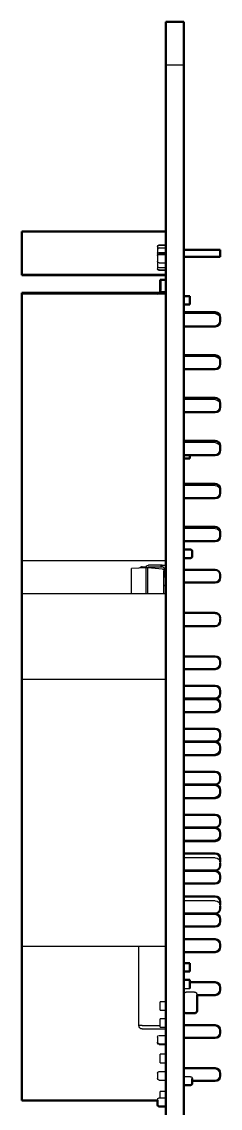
# Model space of a CAD drawing. Header units: millimetres. Extents: x 345 to 622, y 294 to 502.
# Drawn here: x 512 to 523.7, y 387.6 to 451.8 of the extents above; entities that cross this region are included whole.
import ezdxf

# ---------------------------------------------------------------- set-up
doc = ezdxf.new("R2010")
doc.units = ezdxf.units.MM
doc.layers.add('Make2D$可见线$场景轮廓线', color=18, linetype='Continuous', lineweight=50, true_color=0x000000)
doc.layers.add('Make2D$可见线$曲线', color=18, linetype='Continuous', true_color=0x000000)

msp = doc.modelspace()

# ---------------------------------------------------------------- linework, layer by layer
at = {"layer": 'Make2D$可见线$场景轮廓线', "color": 96, "true_color": 0x008000}
for p, q in [((520.491, 451.775), (520.491, 449.235)), ((520.491, 451.775), (521.543, 451.775)), ((521.543, 449.235), (521.543, 451.775)), ((520.491, 449.235), (520.491, 448.235)), ((521.543, 448.235), (521.543, 449.235)), ((520.491, 448.235), (520.491, 338.111)), ((521.543, 338.111), (521.543, 448.235))]:
    msp.add_line(p, q, dxfattribs=at)
at = {"layer": 'Make2D$可见线$场景轮廓线', "color": 251, "true_color": 0x4b4b4b}
for p, q in [((511.991, 436.835), (511.991, 439.375)), ((511.991, 439.375), (520.491, 439.375)), ((521.543, 438.305), (523.391, 438.305)), ((523.391, 437.875), (521.543, 437.875)), ((523.691, 438.305), (523.391, 438.305)), ((523.391, 437.875), (523.691, 437.875)), ((523.691, 438.305), (523.691, 437.905)), ((523.691, 437.909), (523.691, 437.875)), ((511.991, 436.805), (511.991, 436.831)), ((520.491, 436.805), (511.991, 436.805)), ((520.091, 435.751), (511.991, 435.751)), ((511.991, 435.671), (511.991, 435.751)), ((511.991, 419.931), (511.991, 435.671)), ((523.391, 434.606), (521.543, 434.606)), ((523.691, 434.306), (523.691, 434.226)), ((523.691, 434.226), (523.691, 434.076)), ((523.391, 433.776), (521.543, 433.776)), ((523.391, 432.066), (521.543, 432.066)), ((523.691, 431.766), (523.691, 431.686)), ((523.691, 431.686), (523.691, 431.536)), ((523.391, 431.236), (521.543, 431.236)), ((523.391, 429.546), (521.538, 429.546)), ((523.691, 429.246), (523.691, 429.146)), ((523.691, 429.146), (523.691, 428.996)), ((523.391, 428.696), (521.543, 428.696)), ((523.391, 427.006), (521.543, 427.006)), ((523.691, 426.706), (523.691, 426.606)), ((523.691, 426.606), (523.691, 426.456)), ((523.391, 426.156), (521.543, 426.156)), ((523.391, 424.466), (521.542, 424.466)), ((523.691, 424.166), (523.691, 424.066)), ((523.691, 424.066), (523.691, 423.916)), ((523.391, 423.616), (521.543, 423.616)), ((523.391, 421.926), (521.543, 421.926)), ((523.691, 421.626), (523.691, 421.526)), ((523.691, 421.526), (523.691, 421.376)), ((523.391, 421.076), (521.541, 421.076)), ((511.991, 417.961), (511.991, 419.931)), ((523.391, 419.386), (521.543, 419.386)), ((523.391, 418.636), (521.543, 418.636)), ((523.691, 419.086), (523.691, 418.936)), ((511.991, 412.901), (511.991, 417.961)), ((523.391, 416.846), (521.543, 416.846)), ((523.391, 416.066), (521.543, 416.066)), ((523.691, 416.516), (523.691, 416.366)), ((523.391, 414.276), (521.543, 414.276)), ((523.391, 413.526), (521.543, 413.526)), ((523.691, 413.976), (523.691, 413.826)), ((511.991, 397.161), (511.991, 412.901)), ((523.391, 412.536), (521.542, 412.536)), ((523.691, 412.236), (523.691, 412.086)), ((523.391, 411.786), (521.543, 411.786)), ((523.391, 411.756), (521.543, 411.756)), ((523.391, 410.986), (521.541, 410.986)), ((523.691, 411.456), (523.691, 411.306)), ((523.391, 409.996), (521.543, 409.996)), ((523.691, 409.696), (523.691, 409.546)), ((523.391, 409.246), (521.543, 409.246)), ((523.391, 409.216), (521.543, 409.216)), ((523.391, 408.446), (521.543, 408.446)), ((523.691, 408.916), (523.691, 408.766)), ((523.391, 407.456), (521.543, 407.456)), ((523.691, 407.156), (523.691, 407.006)), ((523.391, 406.676), (521.541, 406.676)), ((523.391, 406.706), (521.543, 406.706)), ((523.391, 405.906), (521.543, 405.906)), ((523.691, 406.376), (523.691, 406.226)), ((523.391, 404.916), (521.543, 404.916)), ((523.691, 404.616), (523.691, 404.466)), ((523.391, 404.166), (521.543, 404.166)), ((523.391, 404.136), (521.543, 404.136)), ((523.691, 403.836), (523.691, 403.686)), ((523.391, 403.366), (521.542, 403.366)), ((523.391, 402.636), (521.543, 402.636)), ((523.691, 402.336), (523.691, 402.186)), ((523.691, 402.076), (523.691, 401.926)), ((523.391, 401.626), (521.541, 401.626)), ((523.391, 401.596), (521.543, 401.596)), ((523.691, 401.296), (523.691, 401.146)), ((523.391, 400.846), (521.543, 400.846)), ((523.391, 400.096), (521.538, 400.096)), ((523.691, 399.796), (523.691, 399.646)), ((523.691, 399.536), (523.691, 399.386)), ((523.391, 399.056), (521.541, 399.056)), ((523.391, 399.086), (521.543, 399.086)), ((523.691, 398.756), (523.691, 398.606)), ((523.391, 398.306), (521.543, 398.306)), ((523.391, 397.556), (521.543, 397.556)), ((511.991, 388.041), (511.991, 397.159)), ((523.391, 396.806), (521.543, 396.806)), ((523.691, 397.256), (523.691, 397.106)), ((523.391, 395.016), (521.893, 395.016)), ((523.391, 394.266), (522.323, 394.266)), ((523.691, 394.716), (523.691, 394.566)), ((523.391, 392.476), (521.543, 392.476)), ((523.391, 391.726), (521.54, 391.726)), ((523.691, 392.176), (523.691, 392.026)), ((523.391, 389.936), (521.543, 389.936)), ((523.391, 389.186), (522.043, 389.186)), ((523.691, 389.636), (523.691, 389.486)), ((511.991, 388.041), (519.991, 388.041))]:
    msp.add_line(p, q, dxfattribs=at)
at = {"layer": 'Make2D$可见线$场景轮廓线', "color": 9, "true_color": 0xc0c0c0}
for p, q in [((520.141, 436.526), (520.491, 436.526)), ((520.141, 436.455), (520.141, 436.526)), ((520.141, 435.89), (520.141, 436.455)), ((520.141, 435.819), (520.141, 435.89)), ((521.893, 435.565), (521.543, 435.565)), ((521.893, 435.565), (521.893, 435.065)), ((521.543, 435.065), (521.893, 435.065)), ((521.543, 425.965), (521.893, 425.965)), ((521.893, 426.156), (521.893, 425.965)), ((521.893, 396.157), (521.543, 396.157)), ((521.893, 396.157), (521.893, 395.657)), ((521.543, 395.657), (521.893, 395.657)), ((521.893, 395.157), (521.543, 395.157)), ((521.893, 395.157), (521.893, 394.657))]:
    msp.add_line(p, q, dxfattribs=at)
at = {"layer": 'Make2D$可见线$场景轮廓线', "color": 7, "true_color": 0xfffff2}
for p, q in [((520.091, 435.754), (520.491, 435.754)), ((521.943, 420.582), (521.543, 420.582)), ((521.943, 420.082), (521.543, 420.082)), ((522.043, 420.182), (522.043, 420.482)), ((522.043, 389.04), (522.043, 389.34)), ((521.943, 388.94), (521.543, 388.94)), ((519.991, 388.082), (519.991, 387.782)), ((520.091, 387.682), (520.491, 387.682))]:
    msp.add_line(p, q, dxfattribs=at)
at = {"layer": 'Make2D$可见线$场景轮廓线', "color": 18, "true_color": 0x000000}
for p, q in [((522.323, 394.286), (522.323, 393.336)), ((521.693, 393.186), (522.173, 393.186))]:
    msp.add_line(p, q, dxfattribs=at)
at = {"layer": 'Make2D$可见线$场景轮廓线', "color": 251, "true_color": 0x4b4b4b, "extrusion": (0, 0, -1)}
for centre, start, end in [((-523.391, 434.306), 90, 180), ((-523.391, 434.076), 180, 270), ((-523.391, 431.766), 90, 180), ((-523.391, 431.536), 180, 270), ((-523.391, 429.246), 90, 180), ((-523.391, 428.996), 180, 270), ((-523.391, 426.706), 90, 180), ((-523.391, 426.456), 180, 270), ((-523.391, 424.166), 90, 180), ((-523.391, 423.916), 180, 270), ((-523.391, 421.626), 90, 180), ((-523.391, 421.376), 180, 270), ((-523.391, 419.086), 90, 180), ((-523.391, 418.936), 180, 270), ((-523.391, 416.546), 90, 180), ((-523.391, 416.366), 180, 270), ((-523.391, 413.976), 90, 180), ((-523.391, 413.826), 180, 270), ((-523.391, 412.236), 90, 180), ((-523.391, 412.086), 180, 270), ((-523.391, 411.456), 90, 180), ((-523.391, 411.306), 180, 270), ((-523.391, 411.286), 180, 270), ((-523.391, 409.696), 90, 180), ((-523.391, 409.546), 180, 270), ((-523.391, 408.916), 90, 180), ((-523.391, 408.766), 180, 270), ((-523.391, 408.746), 180, 270), ((-523.391, 407.156), 90, 180), ((-523.391, 407.006), 180, 270), ((-523.391, 406.376), 90, 180), ((-523.391, 406.226), 180, 270), ((-523.391, 406.206), 180, 270), ((-523.391, 404.616), 90, 180), ((-523.391, 404.466), 180, 270), ((-523.391, 403.836), 90, 180), ((-523.391, 403.686), 180, 270), ((-523.391, 403.666), 180, 270), ((-523.391, 402.336), 90, 180), ((-523.391, 401.926), 180, 270), ((-523.391, 402.186), 180, 190.56457), ((-523.391, 401.296), 90, 180), ((-523.391, 401.146), 180, 270), ((-523.391, 399.796), 90, 180), ((-523.391, 399.386), 180, 270), ((-523.391, 399.646), 180, 190.45909), ((-523.391, 398.756), 90, 180), ((-523.391, 398.606), 180, 270), ((-523.391, 397.256), 90, 180), ((-523.391, 397.106), 180, 270), ((-523.391, 394.716), 90, 180), ((-523.391, 394.566), 180, 270), ((-523.391, 392.176), 90, 180), ((-523.391, 392.026), 180, 270), ((-523.391, 389.636), 90, 180), ((-523.391, 389.486), 180, 270)]:
    msp.add_arc(centre, 0.3, start, end, dxfattribs=at)
at = {"layer": 'Make2D$可见线$场景轮廓线', "color": 7, "true_color": 0xfffff2, "extrusion": (0, 0, -1)}
for centre, start, end in [((-521.943, 420.482), 90, 180), ((-521.943, 420.182), 180, 270), ((-521.943, 389.04), 179.99999, 269.99999), ((-520.091, 387.782), 270, 360)]:
    msp.add_arc(centre, 0.1, start, end, dxfattribs=at)
at = {"layer": 'Make2D$可见线$场景轮廓线', "color": 18, "true_color": 0x000000, "extrusion": (0, 0, -1)}
for centre, start, end in [((-521.693, 393.336), 269.99999, 359.99999), ((-522.173, 393.336), 179.99999, 269.99999)]:
    msp.add_arc(centre, 0.15, start, end, dxfattribs=at)
at = {"layer": 'Make2D$可见线$曲线', "color": 96, "true_color": 0x008000}
for p, q in [((520.491, 451.775), (520.491, 449.235)), ((520.491, 451.775), (521.543, 451.775)), ((521.543, 449.235), (521.543, 451.775)), ((520.491, 449.235), (520.491, 448.235)), ((521.543, 448.235), (521.543, 449.235)), ((520.491, 448.235), (520.491, 338.111)), ((521.543, 338.111), (521.543, 448.235))]:
    msp.add_line(p, q, dxfattribs=at)
at = {"layer": 'Make2D$可见线$曲线', "color": 96, "lineweight": -3, "true_color": 0x008000}
msp.add_line((520.491, 449.235), (521.543, 449.235), dxfattribs=at)
at = {"layer": 'Make2D$可见线$曲线', "color": 251, "true_color": 0x4b4b4b}
for p, q in [((511.991, 436.835), (511.991, 439.375)), ((511.991, 439.375), (520.491, 439.375)), ((521.543, 438.305), (523.391, 438.305)), ((523.391, 437.875), (521.543, 437.875)), ((523.691, 438.305), (523.391, 438.305)), ((523.391, 437.875), (523.691, 437.875)), ((523.691, 438.305), (523.691, 437.905)), ((523.691, 437.909), (523.691, 437.875)), ((511.991, 436.805), (511.991, 436.831)), ((520.491, 436.805), (511.991, 436.805)), ((520.091, 435.751), (511.991, 435.751)), ((511.991, 435.671), (511.991, 435.751)), ((511.991, 419.931), (511.991, 435.671)), ((523.391, 434.606), (521.543, 434.606)), ((523.691, 434.306), (523.691, 434.226)), ((523.691, 434.226), (523.691, 434.076)), ((523.391, 433.776), (521.543, 433.776)), ((523.391, 432.066), (521.543, 432.066)), ((523.691, 431.766), (523.691, 431.686)), ((523.691, 431.686), (523.691, 431.536)), ((523.391, 431.236), (521.543, 431.236)), ((523.391, 429.546), (521.538, 429.546)), ((523.691, 429.246), (523.691, 429.146)), ((523.691, 429.146), (523.691, 428.996)), ((523.391, 428.696), (521.543, 428.696)), ((523.391, 427.006), (521.543, 427.006)), ((523.691, 426.706), (523.691, 426.606)), ((523.691, 426.606), (523.691, 426.456)), ((523.391, 426.156), (521.543, 426.156)), ((523.391, 424.466), (521.542, 424.466)), ((523.691, 424.166), (523.691, 424.066)), ((523.691, 424.066), (523.691, 423.916)), ((523.391, 423.616), (521.543, 423.616)), ((523.391, 421.926), (521.543, 421.926)), ((523.691, 421.626), (523.691, 421.526)), ((523.691, 421.526), (523.691, 421.376)), ((523.391, 421.076), (521.541, 421.076)), ((511.991, 417.961), (511.991, 419.931)), ((523.391, 419.386), (521.543, 419.386)), ((523.391, 418.636), (521.543, 418.636)), ((523.691, 419.086), (523.691, 418.936)), ((511.991, 412.901), (511.991, 417.961)), ((523.391, 416.846), (521.543, 416.846)), ((523.391, 416.066), (521.543, 416.066)), ((523.691, 416.516), (523.691, 416.366)), ((523.391, 414.276), (521.543, 414.276)), ((523.391, 413.526), (521.543, 413.526)), ((523.691, 413.976), (523.691, 413.826)), ((511.991, 397.161), (511.991, 412.901)), ((523.391, 412.536), (521.542, 412.536)), ((523.691, 412.236), (523.691, 412.086)), ((523.391, 411.786), (521.543, 411.786)), ((523.391, 411.756), (521.543, 411.756)), ((523.391, 410.986), (521.541, 410.986)), ((523.691, 411.456), (523.691, 411.306)), ((523.391, 409.996), (521.543, 409.996)), ((523.691, 409.696), (523.691, 409.546)), ((523.391, 409.246), (521.543, 409.246)), ((523.391, 409.216), (521.543, 409.216)), ((523.391, 408.446), (521.543, 408.446)), ((523.691, 408.916), (523.691, 408.766)), ((523.391, 407.456), (521.543, 407.456)), ((523.691, 407.156), (523.691, 407.006)), ((523.391, 406.676), (521.541, 406.676)), ((523.391, 406.706), (521.543, 406.706)), ((523.391, 405.906), (521.543, 405.906)), ((523.691, 406.376), (523.691, 406.226)), ((523.391, 404.916), (521.543, 404.916)), ((523.691, 404.616), (523.691, 404.466)), ((523.391, 404.166), (521.543, 404.166)), ((523.391, 404.136), (521.543, 404.136)), ((523.691, 403.836), (523.691, 403.686)), ((523.391, 403.366), (521.542, 403.366)), ((523.391, 402.636), (521.543, 402.636)), ((523.691, 402.336), (523.691, 402.186)), ((523.691, 402.076), (523.691, 401.926)), ((523.391, 401.626), (521.541, 401.626)), ((523.391, 401.596), (521.543, 401.596)), ((523.691, 401.296), (523.691, 401.146)), ((523.391, 400.846), (521.543, 400.846)), ((523.391, 400.096), (521.538, 400.096)), ((523.691, 399.796), (523.691, 399.646)), ((523.691, 399.536), (523.691, 399.386)), ((523.391, 399.056), (521.541, 399.056)), ((523.391, 399.086), (521.543, 399.086)), ((523.691, 398.756), (523.691, 398.606)), ((523.391, 398.306), (521.543, 398.306)), ((523.391, 397.556), (521.543, 397.556)), ((511.991, 388.041), (511.991, 397.159)), ((523.391, 396.806), (521.543, 396.806)), ((523.691, 397.256), (523.691, 397.106)), ((523.391, 395.016), (521.893, 395.016)), ((523.391, 394.266), (522.323, 394.266)), ((523.691, 394.716), (523.691, 394.566)), ((523.391, 392.476), (521.543, 392.476)), ((523.391, 391.726), (521.54, 391.726)), ((523.691, 392.176), (523.691, 392.026)), ((523.391, 389.936), (521.543, 389.936)), ((523.391, 389.186), (522.043, 389.186)), ((523.691, 389.636), (523.691, 389.486)), ((511.991, 388.041), (519.991, 388.041))]:
    msp.add_line(p, q, dxfattribs=at)
at = {"layer": 'Make2D$可见线$曲线', "color": 7, "lineweight": -3, "true_color": 0xfffff2}
for p, q in [((520.091, 438.585), (520.491, 438.585)), ((520.491, 438.555), (520.091, 438.555)), ((519.991, 438.485), (519.991, 438.344)), ((520.004, 438.098), (519.991, 438.132)), ((519.991, 438.059), (519.991, 437.954)), ((519.991, 437.954), (519.991, 437.742)), ((520.002, 437.986), (520.091, 438.025)), ((520.033, 438.402), (520.091, 438.415)), ((520.091, 438.054), (520.491, 438.054)), ((520.091, 438.025), (520.491, 438.025)), ((520.491, 438.061), (520.489, 438.061)), ((519.991, 437.847), (519.997, 437.823)), ((519.991, 437.742), (519.991, 437.602)), ((519.991, 437.317), (519.991, 437.177)), ((519.997, 437.578), (519.998, 437.577)), ((520.091, 437.531), (520.491, 437.531)), ((520.091, 437.106), (519.997, 437.153)), ((520.091, 437.106), (520.491, 437.106)), ((520.491, 437.077), (520.091, 437.077)), ((520.002, 435.686), (520.091, 435.725)), ((520.091, 435.725), (520.491, 435.725)), ((519.991, 391.782), (519.991, 391.482)), ((520.091, 391.882), (520.491, 391.882)), ((520.005, 391.44), (519.991, 391.44)), ((520.091, 391.382), (520.491, 391.382)), ((520.091, 391.34), (520.491, 391.34)), ((520.091, 389.74), (520.491, 389.74)), ((519.991, 389.64), (519.991, 389.34)), ((520.091, 389.24), (520.491, 389.24)), ((521.943, 389.44), (521.543, 389.44)), ((520.091, 388.182), (520.491, 388.182))]:
    msp.add_line(p, q, dxfattribs=at)
at = {"layer": 'Make2D$可见线$曲线', "color": 40, "lineweight": -3, "true_color": 0xffa61c}
for p, q in [((519.993, 438.343), (519.993, 438.06)), ((520.091, 438.413), (520.49, 438.413)), ((520.091, 438.13), (520.49, 438.13)), ((519.993, 437.601), (519.993, 437.318)), ((519.998, 437.578), (519.993, 437.601)), ((520.006, 437.566), (519.993, 437.53)), ((520.091, 437.531), (519.999, 437.577)), ((520.091, 437.248), (520.49, 437.248)), ((520.49, 437.531), (520.49, 437.534))]:
    msp.add_line(p, q, dxfattribs=at)
at = {"layer": 'Make2D$可见线$曲线', "color": 251, "lineweight": -3, "true_color": 0x4b4b4b}
for p, q in [((523.391, 437.905), (521.543, 437.905)), ((523.391, 437.905), (523.691, 437.905)), ((520.491, 436.835), (511.991, 436.835)), ((520.491, 435.671), (511.991, 435.671)), ((523.391, 434.526), (521.543, 434.526)), ((523.391, 431.986), (521.542, 431.986)), ((523.391, 429.446), (521.543, 429.446)), ((523.391, 426.906), (521.543, 426.906)), ((523.391, 424.366), (521.543, 424.366)), ((523.391, 421.826), (521.543, 421.826)), ((511.991, 419.931), (520.491, 419.931)), ((520.491, 417.961), (511.991, 417.961)), ((523.391, 416.816), (521.543, 416.816)), ((520.491, 412.901), (511.991, 412.901)), ((523.391, 411.006), (521.543, 411.006)), ((523.391, 408.466), (521.543, 408.466)), ((523.391, 405.926), (521.543, 405.926)), ((523.391, 403.386), (521.543, 403.386)), ((523.391, 402.376), (521.543, 402.376)), ((523.391, 399.836), (521.543, 399.836)), ((511.991, 397.161), (520.491, 397.161))]:
    msp.add_line(p, q, dxfattribs=at)
at = {"layer": 'Make2D$可见线$曲线', "color": 9, "true_color": 0xc0c0c0}
for p, q in [((520.141, 436.526), (520.491, 436.526)), ((520.141, 436.455), (520.141, 436.526)), ((520.141, 435.89), (520.141, 436.455)), ((520.141, 435.819), (520.141, 435.89)), ((521.893, 435.565), (521.543, 435.565)), ((521.893, 435.565), (521.893, 435.065)), ((521.543, 435.065), (521.893, 435.065)), ((521.543, 425.965), (521.893, 425.965)), ((521.893, 426.156), (521.893, 425.965)), ((521.893, 396.157), (521.543, 396.157)), ((521.893, 396.157), (521.893, 395.657)), ((521.543, 395.657), (521.893, 395.657)), ((521.893, 395.157), (521.543, 395.157)), ((521.893, 395.157), (521.893, 394.657))]:
    msp.add_line(p, q, dxfattribs=at)
at = {"layer": 'Make2D$可见线$曲线', "color": 9, "lineweight": -3, "true_color": 0xc0c0c0}
for p, q in [((520.141, 436.455), (520.191, 436.455)), ((520.191, 436.455), (520.191, 435.89)), ((520.141, 435.89), (520.191, 435.89)), ((520.141, 435.756), (520.141, 435.819)), ((520.491, 435.819), (520.141, 435.819)), ((521.893, 434.565), (521.543, 434.565)), ((521.893, 434.565), (521.893, 434.528)), ((521.543, 394.657), (521.893, 394.657)), ((520.491, 393.865), (520.141, 393.865)), ((520.141, 393.365), (520.141, 393.865)), ((520.141, 393.365), (520.491, 393.365)), ((520.141, 392.857), (520.141, 392.865)), ((520.491, 392.865), (520.141, 392.865)), ((520.141, 392.357), (520.141, 392.857)), ((520.491, 392.857), (520.141, 392.857)), ((520.141, 392.357), (520.491, 392.357)), ((520.491, 390.765), (520.141, 390.765)), ((520.141, 390.265), (520.141, 390.765)), ((520.141, 390.265), (520.491, 390.265)), ((520.141, 388.182), (520.141, 388.557)), ((520.491, 388.557), (520.141, 388.557))]:
    msp.add_line(p, q, dxfattribs=at)
at = {"layer": 'Make2D$可见线$曲线', "color": 7, "true_color": 0xfffff2}
for p, q in [((520.091, 435.754), (520.491, 435.754)), ((521.943, 420.582), (521.543, 420.582)), ((521.943, 420.082), (521.543, 420.082)), ((522.043, 420.182), (522.043, 420.482)), ((522.043, 389.04), (522.043, 389.34)), ((521.943, 388.94), (521.543, 388.94)), ((519.991, 388.082), (519.991, 387.782)), ((520.091, 387.682), (520.491, 387.682))]:
    msp.add_line(p, q, dxfattribs=at)
at = {"layer": 'Make2D$可见线$曲线', "color": 254, "lineweight": -3, "true_color": 0xcad1ee}
for p, q in [((519.321, 419.511), (518.461, 419.466)), ((518.461, 417.965), (518.461, 419.466)), ((519.321, 417.966), (519.321, 419.511)), ((519.421, 419.511), (519.321, 419.511)), ((520.28, 419.436), (519.421, 419.511)), ((519.421, 419.412), (519.421, 419.511)), ((519.421, 417.961), (519.421, 419.412)), ((520.111, 419.661), (519.461, 419.661)), ((519.47, 419.561), (520.111, 419.561)), ((520.186, 419.661), (520.111, 419.661)), ((520.111, 419.561), (520.186, 419.561)), ((520.186, 419.661), (520.186, 419.561)), ((520.186, 419.661), (520.261, 419.661)), ((520.261, 419.661), (520.186, 419.661)), ((520.261, 419.561), (520.186, 419.561)), ((520.186, 419.561), (520.261, 419.561)), ((520.261, 419.661), (520.491, 419.661)), ((520.291, 419.561), (520.261, 419.561)), ((520.371, 417.964), (520.371, 419.336)), ((520.391, 418.961), (520.391, 419.461)), ((520.491, 418.961), (520.391, 418.961)), ((520.371, 418.511), (520.471, 418.411)), ((520.471, 417.211), (520.471, 418.411))]:
    msp.add_line(p, q, dxfattribs=at)
at = {"layer": 'Make2D$可见线$曲线', "color": 254, "lineweight": -3, "true_color": 0xdcdcdc}
for p, q in [((519.091, 419.561), (519.325, 419.561)), ((520.288, 419.561), (520.296, 419.561)), ((520.368, 419.361), (520.391, 419.361)), ((518.891, 392.461), (518.891, 397.162)), ((519.091, 392.461), (518.891, 392.461)), ((519.091, 392.461), (520.141, 392.461)), ((519.091, 392.261), (520.491, 392.261))]:
    msp.add_line(p, q, dxfattribs=at)
at = {"layer": 'Make2D$可见线$曲线', "color": 18, "lineweight": -3, "true_color": 0x000000}
msp.add_line((522.173, 394.436), (521.693, 394.436), dxfattribs=at)
at = {"layer": 'Make2D$可见线$曲线', "color": 18, "true_color": 0x000000}
for p, q in [((522.323, 394.286), (522.323, 393.336)), ((521.693, 393.186), (522.173, 393.186))]:
    msp.add_line(p, q, dxfattribs=at)
at = {"layer": 'Make2D$可见线$曲线', "color": 7, "lineweight": -3, "true_color": 0xfffff2, "extrusion": (0, 0, -1)}
for centre, start, end in [((-520.091, 438.485), 360, 90), ((-520.091, 437.954), 0, 20.1321), ((-520.091, 437.954), 21.59816, 90), ((-520.091, 437.177), 270, 0), ((-520.091, 435.654), 0, 20.1321), ((-520.091, 435.654), 21.59816, 90), ((-520.091, 391.782), 360, 90), ((-520.091, 391.482), 270, 360), ((-520.091, 391.44), 270, 0), ((-520.091, 389.64), 0, 90), ((-520.091, 389.34), 270, 0), ((-521.943, 389.34), 89.99999, 179.99999), ((-520.091, 388.082), 360, 90)]:
    msp.add_arc(centre, 0.1, start, end, dxfattribs=at)
at = {"layer": 'Make2D$可见线$曲线', "color": 7, "lineweight": -3, "true_color": 0xfffff2}
msp.add_arc((520.079, 438.467), 0.0893, 81.95054, 168.57825, dxfattribs=at)
at = {"layer": 'Make2D$可见线$曲线', "color": 40, "lineweight": -3, "true_color": 0xffa61c}
for centre, start, end in [((520.079, 438.326), 81.95053, 168.57824), ((520.079, 437.335), 191.42175, 278.04946)]:
    msp.add_arc(centre, 0.088, start, end, dxfattribs=at)
at = {"layer": 'Make2D$可见线$曲线', "color": 40, "lineweight": -3, "true_color": 0xffa61c, "extrusion": (0, 0, -1)}
msp.add_arc((-520.079, 438.043), 0.088, 11.42176, 98.04947, dxfattribs=at)
at = {"layer": 'Make2D$可见线$曲线', "color": 251, "true_color": 0x4b4b4b, "extrusion": (0, 0, -1)}
for centre, start, end in [((-523.391, 434.306), 90, 180), ((-523.391, 434.076), 180, 270), ((-523.391, 431.766), 90, 180), ((-523.391, 431.536), 180, 270), ((-523.391, 429.246), 90, 180), ((-523.391, 428.996), 180, 270), ((-523.391, 426.706), 90, 180), ((-523.391, 426.456), 180, 270), ((-523.391, 424.166), 90, 180), ((-523.391, 423.916), 180, 270), ((-523.391, 421.626), 90, 180), ((-523.391, 421.376), 180, 270), ((-523.391, 419.086), 90, 180), ((-523.391, 418.936), 180, 270), ((-523.391, 416.546), 90, 180), ((-523.391, 416.366), 180, 270), ((-523.391, 413.976), 90, 180), ((-523.391, 413.826), 180, 270), ((-523.391, 412.236), 90, 180), ((-523.391, 412.086), 180, 270), ((-523.391, 411.456), 90, 180), ((-523.391, 411.306), 180, 270), ((-523.391, 411.286), 180, 270), ((-523.391, 409.696), 90, 180), ((-523.391, 409.546), 180, 270), ((-523.391, 408.916), 90, 180), ((-523.391, 408.766), 180, 270), ((-523.391, 408.746), 180, 270), ((-523.391, 407.156), 90, 180), ((-523.391, 407.006), 180, 270), ((-523.391, 406.376), 90, 180), ((-523.391, 406.226), 180, 270), ((-523.391, 406.206), 180, 270), ((-523.391, 404.616), 90, 180), ((-523.391, 404.466), 180, 270), ((-523.391, 403.836), 90, 180), ((-523.391, 403.686), 180, 270), ((-523.391, 403.666), 180, 270), ((-523.391, 402.336), 90, 180), ((-523.391, 401.926), 180, 270), ((-523.391, 402.186), 180, 190.56457), ((-523.391, 401.296), 90, 180), ((-523.391, 401.146), 180, 270), ((-523.391, 399.796), 90, 180), ((-523.391, 399.386), 180, 270), ((-523.391, 399.646), 180, 190.45909), ((-523.391, 398.756), 90, 180), ((-523.391, 398.606), 180, 270), ((-523.391, 397.256), 90, 180), ((-523.391, 397.106), 180, 270), ((-523.391, 394.716), 90, 180), ((-523.391, 394.566), 180, 270), ((-523.391, 392.176), 90, 180), ((-523.391, 392.026), 180, 270), ((-523.391, 389.636), 90, 180), ((-523.391, 389.486), 180, 270)]:
    msp.add_arc(centre, 0.3, start, end, dxfattribs=at)
at = {"layer": 'Make2D$可见线$曲线', "color": 251, "lineweight": -3, "true_color": 0x4b4b4b, "extrusion": (0, 0, -1)}
for centre in [(-523.391, 434.226), (-523.391, 431.686), (-523.391, 429.146), (-523.391, 426.606), (-523.391, 424.066), (-523.391, 421.526), (-523.391, 416.516), (-523.391, 402.076), (-523.391, 399.536)]:
    msp.add_arc(centre, 0.3, 90, 180, dxfattribs=at)
at = {"layer": 'Make2D$可见线$曲线', "color": 7, "true_color": 0xfffff2, "extrusion": (0, 0, -1)}
for centre, start, end in [((-521.943, 420.482), 90, 180), ((-521.943, 420.182), 180, 270), ((-521.943, 389.04), 179.99999, 269.99999), ((-520.091, 387.782), 270, 360)]:
    msp.add_arc(centre, 0.1, start, end, dxfattribs=at)
at = {"layer": 'Make2D$可见线$曲线', "color": 254, "lineweight": -3, "true_color": 0xdcdcdc}
msp.add_arc((519.091, 419.361), 0.2, 90, 139.42091, dxfattribs=at)
at = {"layer": 'Make2D$可见线$曲线', "color": 254, "lineweight": -3, "true_color": 0xcad1ee, "extrusion": (0, 0, -1)}
for centre, radius, start, end in [((-519.461, 419.521), 0.14, 0, 90), ((-519.47, 419.512), 0.049, 0, 90), ((-520.271, 419.336), 0.1, 95, 180)]:
    msp.add_arc(centre, radius, start, end, dxfattribs=at)
at = {"layer": 'Make2D$可见线$曲线', "color": 254, "lineweight": -3, "true_color": 0xcad1ee}
msp.add_arc((520.291, 419.461), 0.1, 0, 90, dxfattribs=at)
at = {"layer": 'Make2D$可见线$曲线', "color": 18, "lineweight": -3, "true_color": 0x000000, "extrusion": (0, 0, -1)}
for centre, start, end in [((-521.693, 394.286), 359.99999, 89.99999), ((-522.173, 394.286), 89.99999, 179.99999)]:
    msp.add_arc(centre, 0.15, start, end, dxfattribs=at)
at = {"layer": 'Make2D$可见线$曲线', "color": 18, "true_color": 0x000000, "extrusion": (0, 0, -1)}
for centre, start, end in [((-521.693, 393.336), 269.99999, 359.99999), ((-522.173, 393.336), 179.99999, 269.99999)]:
    msp.add_arc(centre, 0.15, start, end, dxfattribs=at)
at = {"layer": 'Make2D$可见线$曲线', "color": 254, "lineweight": -3, "true_color": 0xdcdcdc, "extrusion": (0, 0, -1)}
msp.add_arc((-519.091, 392.461), 0.2, 270, 360, dxfattribs=at)

doc.saveas('drawing.dxf')
